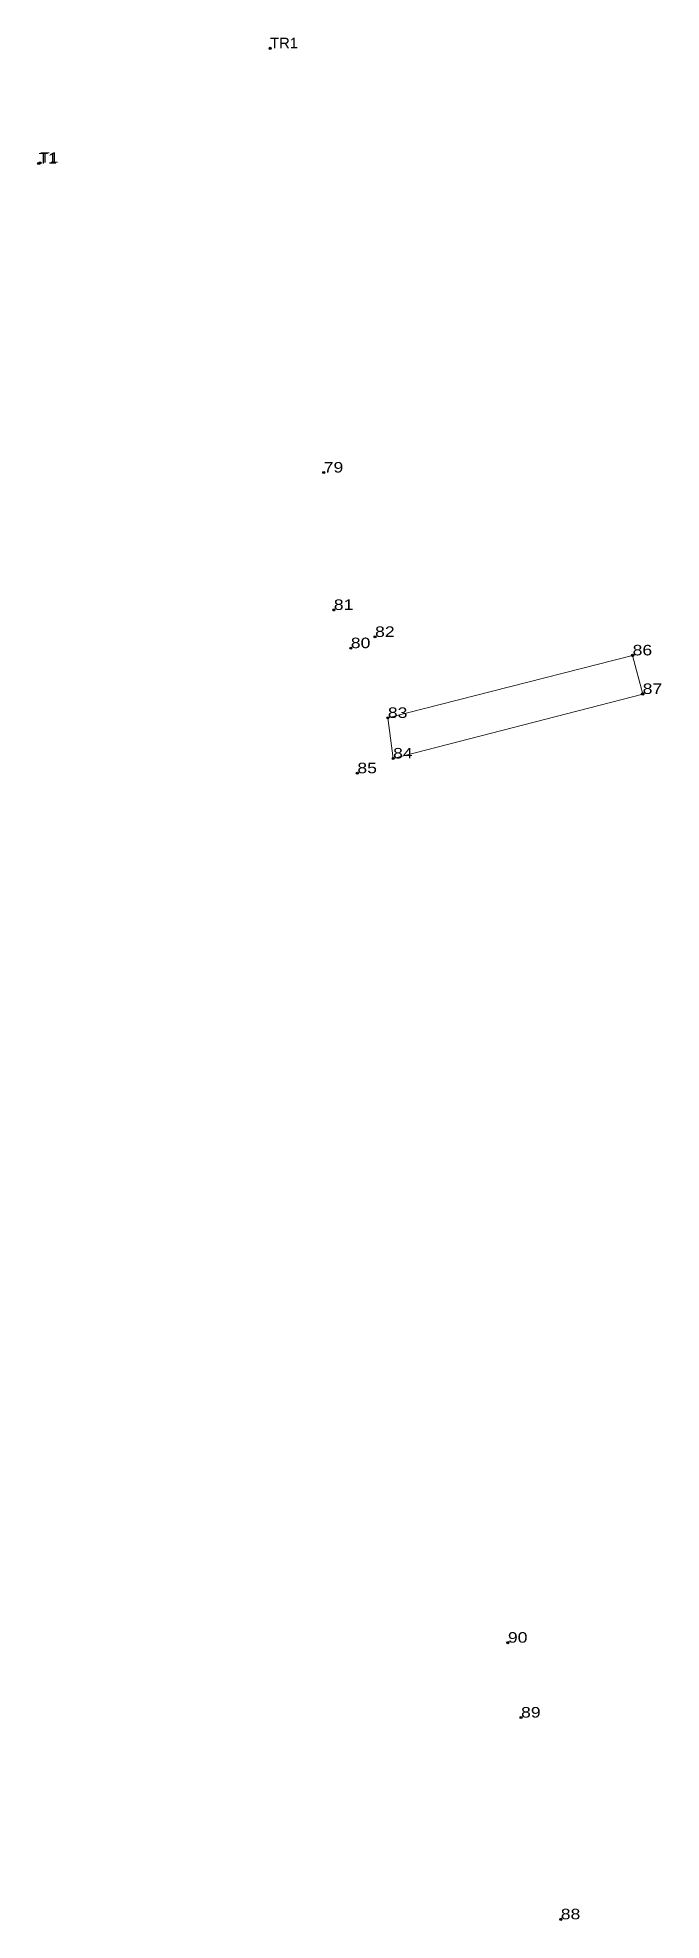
# Model space of a CAD drawing. Header units: metres. Extents: x 537203 to 540931, y 1835333 to 1838336.
# Drawn here: x 537203.3 to 537310.1, y 1838013.4 to 1838335.6 of the extents above.
import ezdxf

# ---------------------------------------------------------------- set-up
doc = ezdxf.new("R2010")
doc.units = ezdxf.units.M
doc.header["$LTSCALE"] = 0.72
doc.header["$PDMODE"] = 32
doc.header["$PDSIZE"] = 0.36
doc.layers.add('12', color=7, linetype='Continuous')
doc.layers.add('7', color=7, linetype='Continuous')
doc.layers.add('36', color=7, linetype='Continuous', lineweight=13)

msp = doc.modelspace()

# ---------------------------------------------------------------- linework, layer by layer
at = {"layer": '36'}
msp.add_lwpolyline([(537263.24, 1838219.21), (537305.14, 1838229.91), (537306.86, 1838223.3), (537264.14, 1838212.27)], close=True, dxfattribs=at)
at = {"layer": '7'}
for p in [(537243.08, 1838333.83), (537243.08, 1838333.81), (537203.73, 1838314.22), (537203.47, 1838314.09), (537252.26, 1838261.2), (537253.99, 1838237.69), (537256.9, 1838231.15), (537261.05, 1838233.07), (537305.14, 1838229.91), (537306.86, 1838223.3), (537263.24, 1838219.21), (537264.14, 1838212.27), (537258.02, 1838209.74), (537283.79, 1838060.94), (537286.04, 1838048.13), (537292.84, 1838013.6)]:
    msp.add_point(p, dxfattribs=at)

# ---------------------------------------------------------------- texts
at = {"layer": '12'}
for s, width, p in [('TR1', 1.05, (537243.08, 1838333.83)), ('TR1', 1.05, (537243.08, 1838333.81)), ('T1', 1.1, (537203.47, 1838314.09)), ('T1', 1.1, (537203.73, 1838314.22)), ('79', 1.25, (537252.26, 1838261.2)), ('81', 1.25, (537253.99, 1838237.69)), ('82', 1.25, (537261.05, 1838233.07)), ('80', 1.25, (537256.9, 1838231.15)), ('86', 1.25, (537305.14, 1838229.91)), ('87', 1.25, (537306.86, 1838223.3)), ('83', 1.25, (537263.24, 1838219.21)), ('85', 1.25, (537258.02, 1838209.74)), ('84', 1.25, (537264.14, 1838212.27)), ('90', 1.25, (537283.79, 1838060.94)), ('89', 1.25, (537286.04, 1838048.13)), ('88', 1.25, (537292.84, 1838013.6))]:
    msp.add_text(s, height=1.8, dxfattribs=dict(at, width=width)).set_placement(p)

doc.saveas('drawing.dxf')
